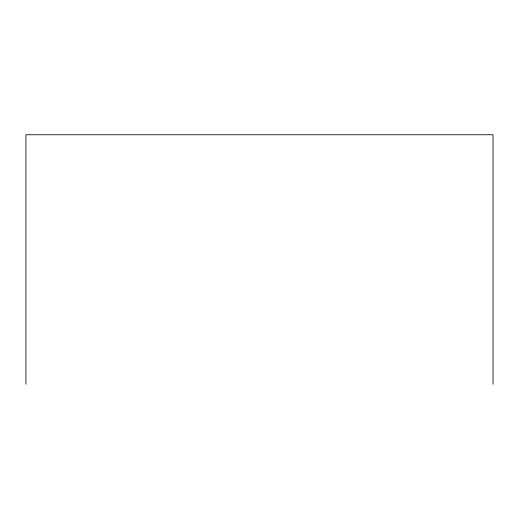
<?xml version="1.0" encoding="UTF-8"?>
<svg xmlns="http://www.w3.org/2000/svg" width="519" height="519" viewBox="0 0 519 519"><rect width="100%" height="100%" fill="white"/><g stroke="black" fill="none" stroke-linecap="round" stroke-linejoin="round"><path stroke-width="0.78" d="M493.05 384.248L493.05 134.752L25.95 134.752L25.95 384.248"/></g></svg>
